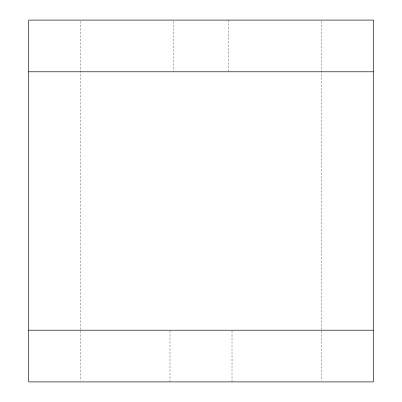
<?xml version="1.0" encoding="UTF-8"?>
<svg xmlns="http://www.w3.org/2000/svg" width="402" height="402" viewBox="0 0 402 402"><rect width="100%" height="100%" fill="white"/><g stroke="black" fill="none" stroke-linecap="round" stroke-linejoin="round"><path stroke-width="0.3" stroke-dasharray="2.01 1.51" d="M321.6 21.356L321.6 380.644M232.009 330.836L232.009 381.9M228.567 20.1L228.567 71.164M173.433 21.346L173.433 71.164M169.991 330.836L169.991 381.9M80.4 21.356L80.4 380.644"/><path stroke-width="0.6" d="M28.713 71.787L373.287 71.787M28.713 330.213L373.287 330.213M373.287 20.1L28.713 20.1L28.713 381.9L373.287 381.9L373.287 20.1"/></g></svg>
